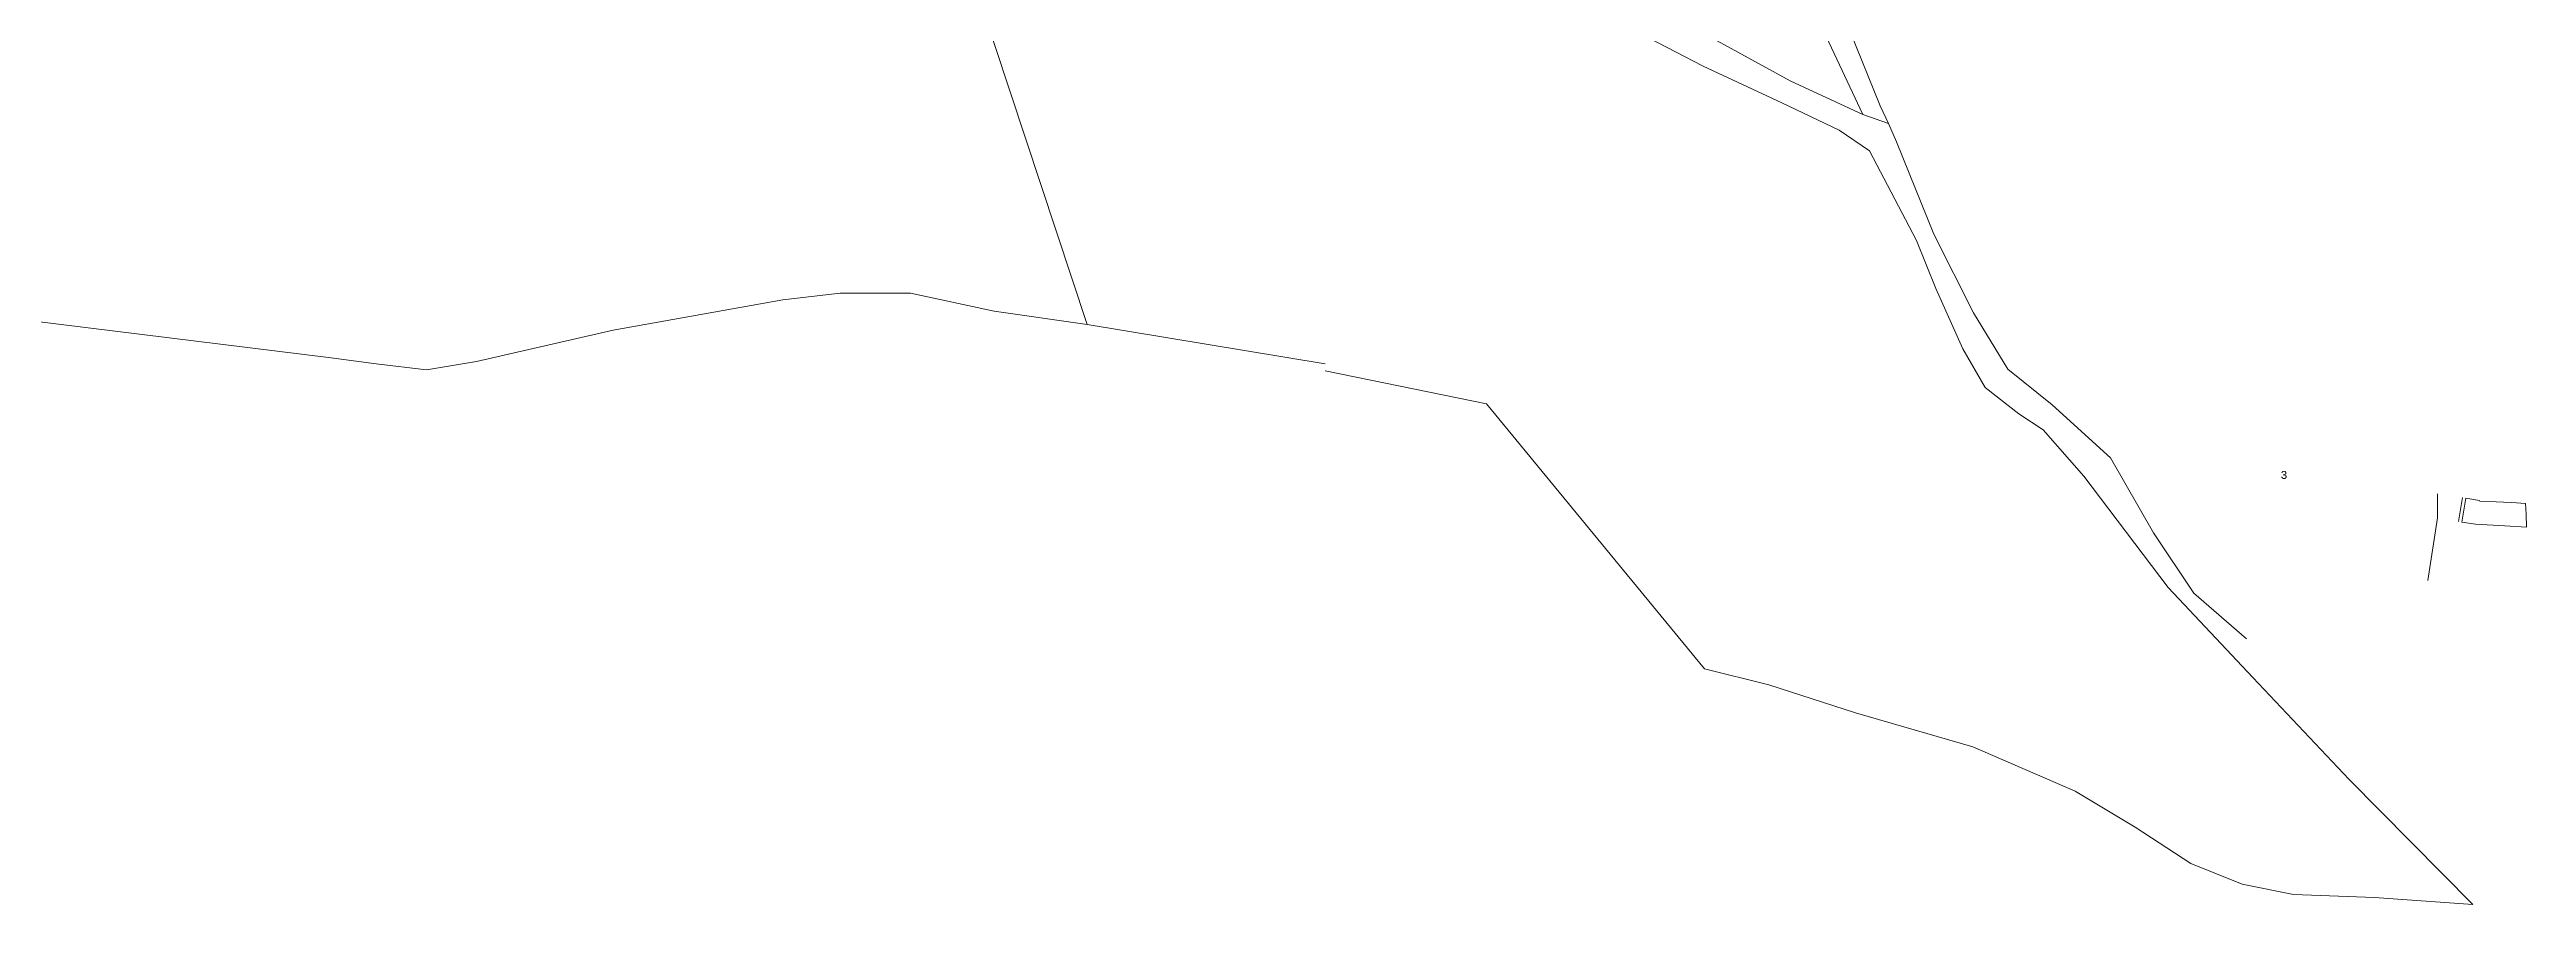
# Model space of a CAD drawing. Header units: millimetres. Extents: x 605783 to 623458, y 1302882 to 1324924.
# Drawn here: x 618585 to 619525, y 1320985 to 1321310 of the extents above; entities that cross this region are included whole.
import ezdxf
from ezdxf.enums import TextEntityAlignment as Align

# ---------------------------------------------------------------- set-up
doc = ezdxf.new("R2010")
doc.units = ezdxf.units.MM
doc.layers.add('2', color=7, linetype='Continuous')
doc.layers.add('CVL_CUADCON_TX', color=2, linetype='Continuous')
doc.styles.add('MONOTXT4', font='Monotxt4.shx')

msp = doc.modelspace()

# ---------------------------------------------------------------- linework, layer by layer
at = {"color": 1, "lineweight": 5}
for points in [[(619488.04145, 1321108.03379), (619491.71645, 1321131.77479), (619491.71645, 1321140.89179)], [(619501.17445, 1321139.48479), (619499.63045, 1321130.44579)]]:
    msp.add_lwpolyline(points, dxfattribs=at)
msp.add_lwpolyline([(619502.43045, 1321139.20779), (619507.5645, 1321138.40618), (619507.7015, 1321138.17518), (619513.93945, 1321137.86879), (619516.72845, 1321137.73979), (619519.9137, 1321137.55579), (619525.12975, 1321137.28479), (619525.36045, 1321133.21879), (619525.45905, 1321128.245), (619517.22745, 1321128.69079), (619506.04345, 1321129.33279), (619500.88245, 1321130.19479)], close=True, dxfattribs=at)
at = {"layer": '2', "color": 1, "lineweight": 5}
for p, q in [((619213.70528, 1321412.63548), (619273.41628, 1321284.96648)), ((618978.78428, 1321205.25048), (618919.29328, 1321384.89248)), ((619273.41628, 1321284.96648), (619283.08228, 1321281.58148)), ((618978.78428, 1321205.25048), (619069.22428, 1321190.30648))]:
    msp.add_line(p, q, dxfattribs=at)
for points in [[(619221.29928, 1321414.75448), (619255.11828, 1321348.80348), (619268.72128, 1321316.17248), (619279.98028, 1321288.34448), (619283.08228, 1321281.58148)], [(619273.41728, 1321284.96648), (619245.83028, 1321297.87148), (619216.68128, 1321313.80948), (619192.15028, 1321325.98648), (619173.75428, 1321334.92848), (619158.69028, 1321341.36648), (619139.57528, 1321346.74348), (619126.83728, 1321349.90348), (619109.50628, 1321354.79148), (619093.46328, 1321358.16948), (619079.99728, 1321358.52648), (619068.66828, 1321357.11148)], [(619174.91428, 1321322.99748), (619212.74428, 1321303.34548), (619242.63028, 1321289.44948), (619264.34628, 1321279.01948), (619275.86928, 1321271.27048), (619293.80828, 1321237.16348), (619301.14128, 1321218.94748), (619311.32628, 1321195.93548), (619319.88528, 1321181.29148), (619332.70628, 1321171.27048), (619341.92328, 1321165.27448), (619357.37628, 1321147.65848), (619389.38528, 1321105.32248), (619421.54928, 1321071.12148), (619458.08628, 1321032.39448), (619505.14228, 1320984.89048), (619467.77328, 1320987.52048), (619437.02528, 1320988.70048), (619417.42128, 1320992.54548), (619398.02228, 1321000.46048), (619376.77328, 1321014.19948), (619354.00128, 1321027.92148), (619315.19028, 1321044.76648), (619270.58328, 1321057.73448), (619237.69028, 1321068.29248), (619213.23328, 1321074.37148)], [(619283.08228, 1321281.58148), (619286.24228, 1321274.69048), (619300.38428, 1321239.52448), (619315.47728, 1321209.70548), (619328.43728, 1321188.24948), (619345.36428, 1321174.71648), (619367.45228, 1321154.63348), (619383.79928, 1321126.09948), (619399.06328, 1321103.14448), (619419.08528, 1321085.83348)], [(618527.45428, 1321212.83048), (618690.66628, 1321192.71548), (618708.71728, 1321190.33848), (618727.78428, 1321187.97048), (618746.80128, 1321191.19348), (618798.75528, 1321203.10248), (618863.15628, 1321214.61748), (618884.97328, 1321217.10348), (618911.63728, 1321217.09148), (618943.44128, 1321210.26548), (618978.78428, 1321205.25048)], [(619069.23328, 1321187.62148), (619130.47928, 1321175.09748), (619213.23328, 1321074.37148)]]:
    msp.add_lwpolyline(points, dxfattribs=at)

# ---------------------------------------------------------------- texts
at = {"layer": 'CVL_CUADCON_TX', "color": 1, "lineweight": 5, "ltscale": 0.5, "style": 'MONOTXT4'}
msp.add_text('3', height=3, dxfattribs=at).set_placement((619433.35713, 1321146.57739), align=Align.CENTER)

doc.saveas('drawing.dxf')
